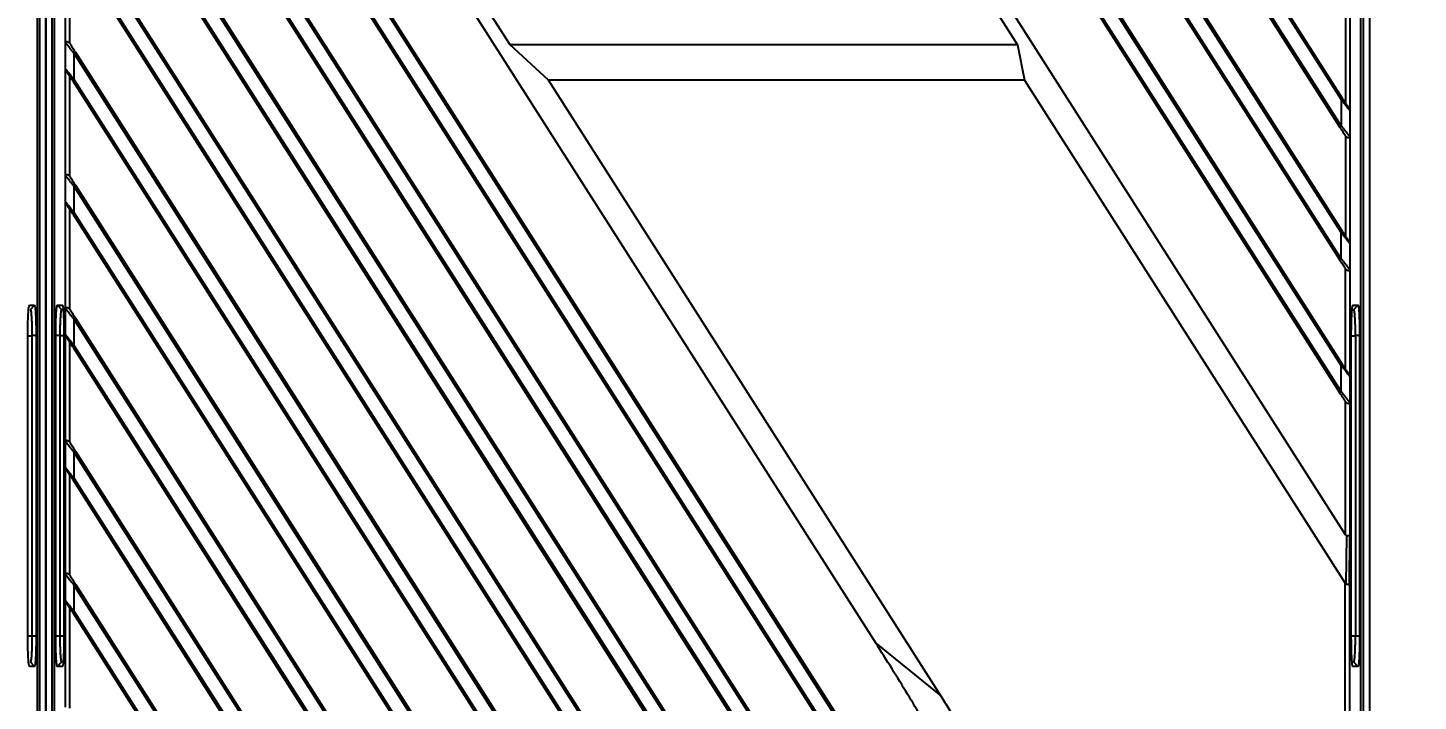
# Model space of a CAD drawing. Header units: millimetres. Extents: x 620 to 19791, y 2539 to 6969.
# Drawn here: x 6021.8 to 6179.4, y 3572.5 to 3648.9 of the extents above; entities that cross this region are included whole.
import ezdxf

# ---------------------------------------------------------------- set-up
doc = ezdxf.new("R2010")
doc.units = ezdxf.units.MM
doc.styles.get("Standard").update_dxf_attribs({"font": 'arial.ttf'})
doc.dimstyles.new('缩小5倍', dxfattribs={"dimtxt": 40, "dimasz": 20, "dimexe": 1, "dimexo": 0.2, "dimgap": 0, "dimtad": 1, "dimtoh": 1, "dimdec": 1, "dimzin": 9, "dimdsep": 46, "dimtxsty": 'Standard', "dimblk": '_FILLED', "dimcen": 0.2, "dimclrd": 256, "dimclre": 256, "dimclrt": 256, "dimadec": 1, "dimazin": 2, "dimtfac": 1, "dimtdec": 1, "dimtofl": 0, "dimtmove": 0, "dimatfit": 3, "dimldrblk": '_FILLED', "dimfxl": 1, "dimtolj": 1, "dimtzin": 0, "dimarcsym": 0})

# ---------------------------------------------------------------- blocks, each defined once
blk = doc.blocks.new('_FILLED')
at = {"color": 0, "linetype": 'ByBlock'}
blk.add_solid([(0, 0), (-1, 0.15), (-1, -0.15)], dxfattribs=at)
blk = doc.blocks.new('*D185')
at = {"lineweight": -2, "transparency": 16777216}
for p, q in [((6157.56, 3798.2), (6260.42, 3798.2)), ((6259.42, 3778.2), (6259.42, 3535.7)), ((6157.56, 3515.7), (6260.42, 3515.7))]:
    blk.add_line(p, q, dxfattribs=at)
at = {"layer": 'Defpoints', "color": 0, "transparency": 16777216}
for p in [(6157.36, 3798.2), (6157.36, 3515.7), (6259.42, 3515.7)]:
    blk.add_point(p, dxfattribs=at)
at = {"lineweight": -2, "transparency": 16777216, "xscale": 20, "yscale": 20, "zscale": 20}
for p, rotation in [((6259.42, 3798.2), 90), ((6259.42, 3515.7), 270)]:
    blk.add_blockref('_FILLED', p, dxfattribs=dict(at, rotation=rotation))
at = {"transparency": 16777216, "insert": (6233.53, 3656.95), "char_height": 40, "attachment_point": 5, "rotation": 90}
blk.add_mtext('\\A1;282.5mm [11 1/8"]', dxfattribs=at)
blk = doc.blocks.new('*D189')
at = {"lineweight": -2, "transparency": 16777216}
for p, q in [((6144.56, 3800.7), (6360.46, 3800.7)), ((6359.46, 3533.2), (6359.46, 3780.7)), ((6144.56, 3513.2), (6360.46, 3513.2))]:
    blk.add_line(p, q, dxfattribs=at)
at = {"layer": 'Defpoints', "color": 0, "transparency": 16777216}
for p in [(6144.36, 3800.7), (6359.46, 3800.7), (6144.36, 3513.2)]:
    blk.add_point(p, dxfattribs=at)
at = {"lineweight": -2, "transparency": 16777216, "xscale": 20, "yscale": 20, "zscale": 20}
for p, rotation in [((6359.46, 3800.7), 90), ((6359.46, 3513.2), 270)]:
    blk.add_blockref('_FILLED', p, dxfattribs=dict(at, rotation=rotation))
at = {"transparency": 16777216, "insert": (6333.57, 3656.95), "char_height": 40, "attachment_point": 5, "rotation": 90}
blk.add_mtext('\\A1;287.5mm [11 3/8"]', dxfattribs=at)
blk = doc.blocks.new('tugj')
at = {"color": 7, "linetype": 'Continuous', "lineweight": 25}
for p, q in [((12649.82, 5132.58), (12752.33, 4971.68)), ((12752.33, 4968.7), (12648.17, 5132.21)), ((12752.5, 4971.79), (12650.88, 5131.3)), ((12648.84, 5130.78), (12752.16, 4968.59)), ((12752.33, 4953.62), (12641.17, 5128.12)), ((12752.33, 4956.6), (12642.78, 5128.57)), ((12752.5, 4956.71), (12643.41, 5127.95)), ((12641.95, 5126.52), (12752.16, 4953.52)), ((12752.33, 4941.53), (12637.58, 5121.65)), ((12752.5, 4941.63), (12638.95, 5119.88)), ((12752.33, 4938.55), (12637.24, 5119.22)), ((12638.65, 5116.63), (12752.16, 4938.44)), ((12604.59, 4868.26), (12604.59, 5107.47)), ((12604.82, 5107.47), (12604.82, 4868.26)), ((12605.54, 5107.47), (12605.54, 4868.26)), ((12605.54, 4868.26), (12605.54, 5107.47)), ((12606.27, 4868.26), (12606.27, 5107.47)), ((12606.49, 5107.47), (12606.49, 4868.26)), ((12754.59, 4868.26), (12754.59, 5107.47)), ((12754.82, 5107.47), (12754.82, 4868.26)), ((12755.54, 5107.47), (12755.54, 4868.26)), ((12752.83, 4922.32), (12661.49, 5065.69)), ((12608.25, 5053.42), (12699.59, 4910.04)), ((12723.85, 4856.52), (12608.75, 5037.18)), ((12722.44, 4859.1), (12608.92, 5037.29)), ((12608.58, 5034.1), (12722.14, 4855.85)), ((12608.75, 5034.2), (12723.5, 4854.08)), ((12719.92, 4847.61), (12608.75, 5022.11)), ((12719.14, 4849.21), (12608.92, 5022.21)), ((12608.58, 5019.02), (12717.67, 4847.78)), ((12608.75, 5019.13), (12718.31, 4847.16)), ((12712.92, 4843.53), (12608.75, 5007.03)), ((12712.24, 4844.96), (12608.92, 5007.14)), ((12608.58, 5003.95), (12710.21, 4844.43)), ((12608.75, 5004.05), (12711.26, 4843.15)), ((12658.16, 4977.87), (12645.42, 4997.87)), ((12702.92, 4997.87), (12715.67, 4977.87)), ((12703.92, 4842.57), (12608.75, 4991.95)), ((12703.39, 4843.77), (12608.92, 4992.06)), ((12607.75, 4978.14), (12607.75, 4990.23)), ((12608.25, 4978.03), (12608.25, 4989.39)), ((12608.58, 4988.87), (12701.02, 4843.77)), ((12608.75, 4988.98), (12702.02, 4842.57)), ((12752.83, 4982.63), (12752.83, 4971.26)), ((12753.33, 4982.52), (12753.33, 4970.42)), ((12607.75, 4975.16), (12607.75, 4978.14)), ((12608.75, 4973.9), (12608.75, 4976.88)), ((12694.32, 4842.57), (12608.75, 4976.88)), ((12693.79, 4843.77), (12608.92, 4976.99)), ((12662.49, 4973.87), (12658.16, 4977.87)), ((12715.67, 4977.87), (12658.16, 4977.87)), ((12715.67, 4977.87), (12716.44, 4973.87)), ((12607.75, 4963.06), (12607.75, 4975.16)), ((12608.25, 4962.95), (12608.25, 4974.32)), ((12608.58, 4973.79), (12691.42, 4843.77)), ((12608.75, 4973.9), (12692.42, 4842.57)), ((12706.97, 4904.04), (12662.49, 4973.87)), ((12716.44, 4973.87), (12662.49, 4973.87)), ((12716.44, 4973.87), (12752.78, 4916.81)), ((12752.33, 4971.68), (12752.33, 4968.7)), ((12753.33, 4970.42), (12753.33, 4967.44)), ((12752.83, 4967.55), (12752.83, 4956.19)), ((12753.33, 4967.44), (12753.33, 4955.35)), ((12607.75, 4960.08), (12607.75, 4963.06)), ((12608.75, 4958.83), (12608.75, 4961.8)), ((12684.71, 4842.57), (12608.75, 4961.8)), ((12684.19, 4843.77), (12608.92, 4961.91)), ((12607.75, 4947.99), (12607.75, 4960.08)), ((12608.25, 4947.88), (12608.25, 4959.24)), ((12608.58, 4958.72), (12681.81, 4843.77)), ((12608.75, 4958.83), (12682.82, 4842.57)), ((12752.33, 4953.62), (12752.33, 4956.6)), ((12753.33, 4955.35), (12753.33, 4952.37)), ((12752.83, 4941.11), (12752.83, 4952.48)), ((12753.33, 4952.37), (12753.33, 4940.27)), ((12603.67, 4948.34), (12604.25, 4948.34)), ((12603.78, 4947.87), (12604.25, 4948.34)), ((12606.83, 4948.34), (12607.41, 4948.34)), ((12606.84, 4948.34), (12607.31, 4947.87)), ((12753.67, 4948.34), (12754.25, 4948.34)), ((12753.78, 4947.87), (12754.25, 4948.34)), ((12607.75, 4945.01), (12607.75, 4947.99)), ((12608.75, 4943.75), (12608.75, 4946.73)), ((12675.11, 4842.57), (12608.75, 4946.73)), ((12674.58, 4843.77), (12608.92, 4946.84)), ((12603.49, 4910.87), (12603.49, 4944.9)), ((12604.43, 4944.9), (12603.96, 4944.91)), ((12603.96, 4944.91), (12603.96, 4944.87)), ((12604.43, 4944.9), (12604.43, 4910.87)), ((12606.65, 4910.87), (12606.65, 4944.89)), ((12607.13, 4944.87), (12607.13, 4944.91)), ((12607.59, 4944.9), (12607.59, 4910.87)), ((12607.75, 4932.91), (12607.75, 4945.01)), ((12753.49, 4910.87), (12753.49, 4944.9)), ((12753.96, 4944.91), (12753.96, 4944.87)), ((12754.43, 4944.9), (12754.43, 4910.87)), ((12603.96, 4944.87), (12603.96, 4910.87)), ((12607.13, 4944.87), (12607.13, 4910.87)), ((12608.25, 4932.8), (12608.25, 4944.17)), ((12608.58, 4943.64), (12672.21, 4843.77)), ((12608.75, 4943.75), (12673.21, 4842.57)), ((12753.96, 4944.87), (12753.96, 4910.87)), ((12752.33, 4938.55), (12752.33, 4941.53)), ((12753.33, 4940.27), (12753.33, 4937.29)), ((12752.83, 4922.32), (12752.83, 4937.4)), ((12753.33, 4937.29), (12753.33, 4922.16)), ((12607.75, 4929.93), (12607.75, 4932.91)), ((12608.75, 4928.68), (12608.75, 4931.65)), ((12665.5, 4842.57), (12608.75, 4931.65)), ((12664.98, 4843.77), (12608.92, 4931.76)), ((12607.75, 4917.83), (12607.75, 4929.93)), ((12608.25, 4917.73), (12608.25, 4929.09)), ((12608.58, 4928.57), (12662.61, 4843.77)), ((12608.75, 4928.68), (12663.61, 4842.57)), ((12752.91, 4916.71), (12752.97, 4922.21)), ((12753.28, 4916.66), (12753.33, 4922.16)), ((12607.75, 4914.86), (12607.75, 4917.83)), ((12608.75, 4913.6), (12608.75, 4916.58)), ((12655.9, 4842.57), (12608.75, 4916.58)), ((12655.37, 4843.77), (12608.92, 4916.69)), ((12752.78, 4863.82), (12752.78, 4916.81)), ((12753.28, 4916.66), (12753.28, 4863.82)), ((12607.75, 4902.76), (12607.75, 4914.86)), ((12608.25, 4902.65), (12608.25, 4914.01)), ((12608.58, 4913.49), (12653, 4843.77)), ((12608.75, 4913.6), (12654, 4842.57)), ((12603.96, 4910.87), (12604.43, 4910.87)), ((12606.65, 4910.87), (12607.13, 4910.87)), ((12753.96, 4910.87), (12754.43, 4910.87)), ((12699.59, 4910.04), (12706.97, 4904.04)), ((12604.25, 4907.39), (12603.67, 4907.39)), ((12604.25, 4907.39), (12603.78, 4907.87)), ((12607.41, 4907.39), (12606.83, 4907.39)), ((12607.31, 4907.87), (12606.83, 4907.39)), ((12754.25, 4907.39), (12753.67, 4907.39)), ((12754.25, 4907.39), (12753.78, 4907.87))]:
    blk.add_line(p, q, dxfattribs=at)
at = {"color": 8, "linetype": 'Continuous', "lineweight": 25}
for p, q in [((12603.51, 4944.87), (12603.96, 4944.87)), ((12607.58, 4944.87), (12607.13, 4944.87)), ((12753.51, 4944.87), (12753.96, 4944.87)), ((12603.49, 4910.87), (12603.96, 4910.87)), ((12607.13, 4910.87), (12607.59, 4910.87)), ((12753.49, 4910.87), (12753.96, 4910.87))]:
    blk.add_line(p, q, dxfattribs=at)
at = {"color": 7, "linetype": 'Continuous', "lineweight": 25, "flags": 128}
for points in [[(12608.92, 4976.99), (12608.92, 4976.99), (12608.91, 4976.98), (12608.89, 4976.97), (12608.87, 4976.96), (12608.85, 4976.94), (12608.82, 4976.92), (12608.78, 4976.9), (12608.75, 4976.88)], [(12608.58, 4973.79), (12608.59, 4973.8), (12608.6, 4973.8), (12608.61, 4973.81), (12608.63, 4973.83), (12608.66, 4973.84), (12608.69, 4973.86), (12608.72, 4973.88), (12608.75, 4973.9)], [(12752.33, 4971.68), (12752.37, 4971.7), (12752.4, 4971.72), (12752.43, 4971.74), (12752.45, 4971.75), (12752.47, 4971.77), (12752.49, 4971.78), (12752.5, 4971.78), (12752.5, 4971.79)], [(12752.16, 4968.59), (12752.17, 4968.59), (12752.18, 4968.6), (12752.19, 4968.61), (12752.21, 4968.62), (12752.24, 4968.64), (12752.27, 4968.66), (12752.3, 4968.68), (12752.33, 4968.7)], [(12608.92, 4961.91), (12608.92, 4961.91), (12608.91, 4961.9), (12608.89, 4961.89), (12608.87, 4961.88), (12608.85, 4961.86), (12608.82, 4961.85), (12608.78, 4961.83), (12608.75, 4961.8)], [(12608.58, 4958.72), (12608.59, 4958.72), (12608.6, 4958.73), (12608.61, 4958.74), (12608.63, 4958.75), (12608.66, 4958.77), (12608.69, 4958.79), (12608.72, 4958.81), (12608.75, 4958.83)], [(12752.33, 4956.6), (12752.37, 4956.62), (12752.4, 4956.64), (12752.43, 4956.66), (12752.45, 4956.68), (12752.47, 4956.69), (12752.49, 4956.7), (12752.5, 4956.71), (12752.5, 4956.71)], [(12608.92, 4946.84), (12608.92, 4946.83), (12608.91, 4946.83), (12608.89, 4946.82), (12608.87, 4946.81), (12608.85, 4946.79), (12608.82, 4946.77), (12608.78, 4946.75), (12608.75, 4946.73)], [(12608.58, 4943.64), (12608.59, 4943.65), (12608.6, 4943.65), (12608.61, 4943.66), (12608.63, 4943.68), (12608.66, 4943.69), (12608.69, 4943.71), (12608.72, 4943.73), (12608.75, 4943.75)], [(12752.5, 4941.63), (12752.5, 4941.63), (12752.49, 4941.63), (12752.47, 4941.62), (12752.45, 4941.6), (12752.43, 4941.59), (12752.4, 4941.57), (12752.37, 4941.55), (12752.33, 4941.53)], [(12608.92, 4931.76), (12608.92, 4931.76), (12608.91, 4931.75), (12608.89, 4931.74), (12608.87, 4931.73), (12608.85, 4931.71), (12608.82, 4931.7), (12608.78, 4931.67), (12608.75, 4931.65)], [(12608.58, 4928.57), (12608.59, 4928.57), (12608.6, 4928.58), (12608.61, 4928.59), (12608.63, 4928.6), (12608.66, 4928.62), (12608.69, 4928.63), (12608.72, 4928.66), (12608.75, 4928.68)], [(12608.92, 4916.69), (12608.92, 4916.68), (12608.91, 4916.68), (12608.89, 4916.67), (12608.87, 4916.65), (12608.85, 4916.64), (12608.82, 4916.62), (12608.78, 4916.6), (12608.75, 4916.58)], [(12608.58, 4913.49), (12608.59, 4913.5), (12608.6, 4913.5), (12608.61, 4913.51), (12608.63, 4913.52), (12608.66, 4913.54), (12608.69, 4913.56), (12608.72, 4913.58), (12608.75, 4913.6)]]:
    blk.add_lwpolyline(points, dxfattribs=at)
at = {"color": 7, "linetype": 'Continuous', "lineweight": 25}
for points, knots in [([(12608.25, 4978.03), (12608.24, 4978.04), (12608.21, 4978.07), (12608.17, 4978.11), (12608.1, 4978.16), (12608.01, 4978.2), (12607.91, 4978.22), (12607.85, 4978.22), (12607.8, 4978.21), (12607.77, 4978.18), (12607.76, 4978.16), (12607.75, 4978.14), (12607.75, 4978.14)], [0, 0, 0, 0, 0.070049, 0.140279, 0.210005, 0.37811, 0.526606, 0.640505, 0.750324, 0.86941, 0.942585, 1, 1, 1, 1]), ([(12608.75, 4976.88), (12608.72, 4976.92), (12608.65, 4977.01), (12608.54, 4977.14), (12608.4, 4977.32), (12608.23, 4977.52), (12608.09, 4977.7), (12608, 4977.83), (12607.94, 4977.92), (12607.87, 4977.99), (12607.82, 4978.04), (12607.79, 4978.08), (12607.76, 4978.11), (12607.76, 4978.13), (12607.75, 4978.14)], [0, 0, 0, 0, 0.076163, 0.161932, 0.25736, 0.415432, 0.568469, 0.630014, 0.677592, 0.771175, 0.823855, 0.881012, 0.941446, 1, 1, 1, 1]), ([(12608.25, 4978.03), (12608.26, 4978.02), (12608.28, 4978), (12608.29, 4977.98), (12608.3, 4977.97)], [0, 0, 0, 0, 0.48896, 1, 1, 1, 1]), ([(12608.3, 4977.97), (12608.39, 4977.83), (12608.49, 4977.66), (12608.7, 4977.33), (12608.81, 4977.16), (12608.92, 4976.99)], [0, 0, 0, 0, 0.5, 0.5, 1, 1, 1, 1]), ([(12607.75, 4975.16), (12607.75, 4975.16), (12607.76, 4975.15), (12607.77, 4975.14), (12607.79, 4975.12), (12607.81, 4975.09), (12607.84, 4975.05), (12607.88, 4975), (12607.92, 4974.95), (12607.97, 4974.89), (12608.02, 4974.82), (12608.11, 4974.71), (12608.25, 4974.54), (12608.42, 4974.32), (12608.59, 4974.11), (12608.7, 4973.97), (12608.75, 4973.9)], [0, 0, 0, 0, 0.036521, 0.074147, 0.113237, 0.15411, 0.197047, 0.242287, 0.290038, 0.340476, 0.39375, 0.449986, 0.589415, 0.746903, 0.871127, 1, 1, 1, 1]), ([(12607.83, 4974.98), (12607.82, 4975), (12607.8, 4975.03), (12607.77, 4975.08), (12607.76, 4975.12), (12607.75, 4975.13), (12607.75, 4975.15), (12607.75, 4975.15), (12607.75, 4975.16)], [0, 0, 0, 0, 0.295768, 0.583737, 0.817744, 0.918862, 0.939323, 1, 1, 1, 1]), ([(12608.58, 4973.79), (12608.44, 4974.02), (12608.3, 4974.24), (12608.1, 4974.55), (12608.04, 4974.65), (12607.92, 4974.83), (12607.87, 4974.92), (12607.83, 4974.98)], [0, 0, 0, 0, 0.5, 0.5, 0.75, 0.75, 1, 1, 1, 1]), ([(12753.33, 4970.42), (12753.33, 4970.42), (12753.33, 4970.43), (12753.32, 4970.44), (12753.3, 4970.46), (12753.28, 4970.5), (12753.22, 4970.57), (12753.12, 4970.68), (12752.99, 4970.85), (12752.83, 4971.05), (12752.67, 4971.26), (12752.5, 4971.47), (12752.39, 4971.61), (12752.33, 4971.68)], [0, 0, 0, 0, 0.032205, 0.064879, 0.098325, 0.153821, 0.217622, 0.343078, 0.459057, 0.592508, 0.743852, 0.867922, 1, 1, 1, 1]), ([(12752.5, 4971.79), (12752.64, 4971.57), (12752.78, 4971.34), (12752.98, 4971.03), (12753.05, 4970.93), (12753.16, 4970.75), (12753.22, 4970.66), (12753.26, 4970.6)], [0, 0, 0, 0, 0.5, 0.5, 0.75, 0.75, 1, 1, 1, 1]), ([(12753.26, 4970.6), (12753.27, 4970.59), (12753.29, 4970.55), (12753.31, 4970.51), (12753.32, 4970.48), (12753.33, 4970.46), (12753.33, 4970.44), (12753.33, 4970.43), (12753.33, 4970.42)], [0, 0, 0, 0, 0.272195, 0.541525, 0.675243, 0.788116, 0.917487, 1, 1, 1, 1]), ([(12752.79, 4967.61), (12752.7, 4967.75), (12752.6, 4967.92), (12752.38, 4968.25), (12752.27, 4968.42), (12752.16, 4968.59)], [0, 0, 0, 0, 0.5, 0.5, 1, 1, 1, 1]), ([(12752.33, 4968.7), (12752.36, 4968.67), (12752.41, 4968.6), (12752.49, 4968.5), (12752.57, 4968.41), (12752.69, 4968.26), (12752.84, 4968.07), (12752.98, 4967.89), (12753.07, 4967.77), (12753.13, 4967.7), (12753.18, 4967.63), (12753.24, 4967.56), (12753.29, 4967.5), (12753.32, 4967.46), (12753.33, 4967.44), (12753.33, 4967.44), (12753.33, 4967.44)], [0, 0, 0, 0, 0.063732, 0.125592, 0.185586, 0.243721, 0.410364, 0.550813, 0.614308, 0.665676, 0.725736, 0.787625, 0.868188, 0.934324, 0.969973, 1, 1, 1, 1]), ([(12752.83, 4967.55), (12752.83, 4967.56), (12752.81, 4967.58), (12752.8, 4967.6), (12752.79, 4967.61)], [0, 0, 0, 0, 0.488961, 1, 1, 1, 1]), ([(12752.83, 4967.55), (12752.85, 4967.54), (12752.87, 4967.51), (12752.92, 4967.47), (12752.98, 4967.42), (12753.08, 4967.38), (12753.17, 4967.36), (12753.24, 4967.36), (12753.29, 4967.37), (12753.32, 4967.4), (12753.33, 4967.42), (12753.33, 4967.44), (12753.33, 4967.44)], [0, 0, 0, 0, 0.071456, 0.142488, 0.212279, 0.375092, 0.529614, 0.64079, 0.748352, 0.868276, 0.941576, 1, 1, 1, 1]), ([(12608.25, 4962.95), (12608.24, 4962.97), (12608.21, 4963), (12608.17, 4963.03), (12608.1, 4963.08), (12608.01, 4963.12), (12607.91, 4963.14), (12607.85, 4963.14), (12607.8, 4963.13), (12607.77, 4963.11), (12607.76, 4963.08), (12607.75, 4963.07), (12607.75, 4963.06)], [0, 0, 0, 0, 0.070049, 0.140279, 0.210005, 0.37811, 0.526606, 0.640505, 0.750324, 0.86941, 0.942585, 1, 1, 1, 1]), ([(12608.75, 4961.8), (12608.72, 4961.85), (12608.65, 4961.93), (12608.54, 4962.07), (12608.4, 4962.24), (12608.23, 4962.45), (12608.09, 4962.63), (12608, 4962.75), (12607.94, 4962.84), (12607.87, 4962.91), (12607.82, 4962.97), (12607.79, 4963), (12607.76, 4963.04), (12607.76, 4963.05), (12607.75, 4963.06)], [0, 0, 0, 0, 0.076163, 0.161932, 0.25736, 0.415431, 0.568469, 0.630014, 0.677592, 0.771175, 0.823855, 0.881012, 0.941446, 1, 1, 1, 1]), ([(12608.25, 4962.95), (12608.26, 4962.94), (12608.28, 4962.92), (12608.29, 4962.9), (12608.3, 4962.89)], [0, 0, 0, 0, 0.48896, 1, 1, 1, 1]), ([(12608.3, 4962.89), (12608.39, 4962.75), (12608.49, 4962.59), (12608.7, 4962.26), (12608.81, 4962.08), (12608.92, 4961.91)], [0, 0, 0, 0, 0.5, 0.5, 1, 1, 1, 1]), ([(12607.75, 4960.08), (12607.75, 4960.08), (12607.76, 4960.08), (12607.77, 4960.06), (12607.79, 4960.04), (12607.81, 4960.01), (12607.84, 4959.97), (12607.88, 4959.93), (12607.92, 4959.87), (12607.97, 4959.81), (12608.02, 4959.74), (12608.11, 4959.63), (12608.25, 4959.46), (12608.42, 4959.25), (12608.59, 4959.03), (12608.7, 4958.9), (12608.75, 4958.83)], [0, 0, 0, 0, 0.036521, 0.074147, 0.113237, 0.15411, 0.197047, 0.242287, 0.290038, 0.340476, 0.39375, 0.449986, 0.589415, 0.746903, 0.871127, 1, 1, 1, 1]), ([(12607.83, 4959.9), (12607.82, 4959.92), (12607.8, 4959.96), (12607.77, 4960.01), (12607.76, 4960.04), (12607.75, 4960.06), (12607.75, 4960.07), (12607.75, 4960.08), (12607.75, 4960.08)], [0, 0, 0, 0, 0.295768, 0.583737, 0.817744, 0.918862, 0.939323, 1, 1, 1, 1]), ([(12608.58, 4958.72), (12608.44, 4958.94), (12608.3, 4959.16), (12608.1, 4959.47), (12608.04, 4959.57), (12607.92, 4959.76), (12607.87, 4959.84), (12607.83, 4959.9)], [0, 0, 0, 0, 0.5, 0.5, 0.75, 0.75, 1, 1, 1, 1]), ([(12753.33, 4955.35), (12753.33, 4955.35), (12753.33, 4955.35), (12753.32, 4955.36), (12753.3, 4955.38), (12753.28, 4955.42), (12753.22, 4955.5), (12753.12, 4955.61), (12752.99, 4955.78), (12752.83, 4955.97), (12752.67, 4956.18), (12752.5, 4956.39), (12752.39, 4956.53), (12752.33, 4956.6)], [0, 0, 0, 0, 0.032205, 0.064879, 0.098325, 0.153821, 0.217622, 0.343078, 0.459057, 0.592508, 0.743852, 0.867922, 1, 1, 1, 1]), ([(12752.5, 4956.71), (12752.64, 4956.49), (12752.78, 4956.27), (12752.98, 4955.96), (12753.05, 4955.85), (12753.16, 4955.67), (12753.22, 4955.59), (12753.26, 4955.53)], [0, 0, 0, 0, 0.5, 0.5, 0.75, 0.75, 1, 1, 1, 1]), ([(12753.26, 4955.53), (12753.27, 4955.51), (12753.29, 4955.47), (12753.31, 4955.44), (12753.32, 4955.41), (12753.33, 4955.38), (12753.33, 4955.36), (12753.33, 4955.35), (12753.33, 4955.35)], [0, 0, 0, 0, 0.272195, 0.541525, 0.675243, 0.788116, 0.917487, 1, 1, 1, 1]), ([(12752.16, 4953.52), (12752.16, 4953.52), (12752.17, 4953.52), (12752.23, 4953.56), (12752.28, 4953.59), (12752.33, 4953.62)], [0, 0, 0, 0, 0.5, 0.5, 1, 1, 1, 1]), ([(12752.79, 4952.54), (12752.7, 4952.68), (12752.6, 4952.84), (12752.38, 4953.17), (12752.27, 4953.35), (12752.16, 4953.52)], [0, 0, 0, 0, 0.5, 0.5, 1, 1, 1, 1]), ([(12752.33, 4953.62), (12752.36, 4953.59), (12752.41, 4953.52), (12752.49, 4953.42), (12752.57, 4953.33), (12752.69, 4953.18), (12752.84, 4952.99), (12752.98, 4952.81), (12753.07, 4952.7), (12753.13, 4952.62), (12753.18, 4952.55), (12753.24, 4952.48), (12753.29, 4952.42), (12753.32, 4952.38), (12753.33, 4952.36), (12753.33, 4952.37), (12753.33, 4952.37)], [0, 0, 0, 0, 0.063732, 0.125592, 0.185586, 0.243721, 0.410364, 0.550813, 0.614308, 0.665676, 0.725736, 0.787625, 0.868188, 0.934324, 0.969973, 1, 1, 1, 1]), ([(12752.83, 4952.48), (12752.85, 4952.46), (12752.87, 4952.43), (12752.92, 4952.4), (12752.98, 4952.35), (12753.08, 4952.31), (12753.17, 4952.29), (12753.24, 4952.29), (12753.29, 4952.3), (12753.32, 4952.32), (12753.33, 4952.35), (12753.33, 4952.36), (12753.33, 4952.37)], [0, 0, 0, 0, 0.071456, 0.142488, 0.212279, 0.375092, 0.529614, 0.64079, 0.748352, 0.868276, 0.941576, 1, 1, 1, 1]), ([(12603.49, 4944.9), (12603.49, 4945.34), (12603.5, 4946.25), (12603.54, 4947.4), (12603.6, 4948.18), (12603.65, 4948.29), (12603.67, 4948.34)], [0, 0, 0, 0, 0.2468621, 0.5001337, 0.7533733, 1, 1, 1, 1]), ([(12604.25, 4948.34), (12604.27, 4948.29), (12604.32, 4948.18), (12604.38, 4947.39), (12604.42, 4946.25), (12604.43, 4945.34), (12604.43, 4944.9)], [0, 0, 0, 0, 0.246811, 0.500028, 0.753291, 1, 1, 1, 1]), ([(12606.65, 4944.89), (12606.65, 4944.96), (12606.65, 4945.09), (12606.65, 4945.28), (12606.66, 4945.47), (12606.66, 4945.65), (12606.66, 4945.84), (12606.66, 4946.02), (12606.67, 4946.35), (12606.68, 4946.82), (12606.71, 4947.35), (12606.73, 4947.78), (12606.76, 4948.05), (12606.78, 4948.2), (12606.8, 4948.28), (12606.82, 4948.33), (12606.83, 4948.34), (12606.83, 4948.34)], [0, 0, 0, 0, 0.035437, 0.070646, 0.105735, 0.140811, 0.175984, 0.211361, 0.247048, 0.374488, 0.500161, 0.62571, 0.753228, 0.815423, 0.876897, 0.938229, 1, 1, 1, 1]), ([(12607.41, 4948.34), (12607.41, 4948.34), (12607.42, 4948.34), (12607.43, 4948.32), (12607.44, 4948.29), (12607.45, 4948.26), (12607.46, 4948.21), (12607.47, 4948.15), (12607.49, 4948.03), (12607.51, 4947.78), (12607.54, 4947.35), (12607.56, 4946.82), (12607.58, 4946.31), (12607.59, 4945.89), (12607.59, 4945.56), (12607.59, 4945.23), (12607.59, 4945.01), (12607.59, 4944.9)], [0, 0, 0, 0, 0.035381, 0.070548, 0.105609, 0.140672, 0.175846, 0.211238, 0.246955, 0.374437, 0.500071, 0.625682, 0.753219, 0.815377, 0.876842, 0.93819, 1, 1, 1, 1]), ([(12608.25, 4947.88), (12608.24, 4947.89), (12608.21, 4947.92), (12608.17, 4947.96), (12608.1, 4948), (12608.01, 4948.05), (12607.91, 4948.07), (12607.85, 4948.07), (12607.8, 4948.06), (12607.77, 4948.03), (12607.76, 4948), (12607.75, 4947.99), (12607.75, 4947.99)], [0, 0, 0, 0, 0.070049, 0.140279, 0.210005, 0.37811, 0.526606, 0.640505, 0.750324, 0.86941, 0.942585, 1, 1, 1, 1]), ([(12753.49, 4944.9), (12753.49, 4944.96), (12753.49, 4945.09), (12753.49, 4945.28), (12753.49, 4945.47), (12753.5, 4945.65), (12753.5, 4945.84), (12753.5, 4946.02), (12753.51, 4946.36), (12753.52, 4946.82), (12753.55, 4947.35), (12753.57, 4947.78), (12753.6, 4948.05), (12753.62, 4948.2), (12753.64, 4948.28), (12753.66, 4948.33), (12753.67, 4948.34), (12753.67, 4948.34)], [0, 0, 0, 0, 0.035416, 0.070611, 0.10569, 0.140764, 0.175939, 0.211324, 0.247024, 0.374493, 0.500164, 0.625732, 0.753269, 0.815461, 0.876928, 0.938247, 1, 1, 1, 1]), ([(12754.25, 4948.34), (12754.25, 4948.34), (12754.26, 4948.34), (12754.27, 4948.32), (12754.28, 4948.29), (12754.29, 4948.26), (12754.3, 4948.21), (12754.31, 4948.15), (12754.33, 4948.03), (12754.35, 4947.78), (12754.38, 4947.35), (12754.4, 4946.82), (12754.42, 4946.31), (12754.42, 4945.89), (12754.43, 4945.56), (12754.43, 4945.23), (12754.43, 4945.01), (12754.43, 4944.9)], [0, 0, 0, 0, 0.035388, 0.070561, 0.105626, 0.140692, 0.175868, 0.211261, 0.246977, 0.374442, 0.500058, 0.625679, 0.753189, 0.815324, 0.876785, 0.93815, 1, 1, 1, 1]), ([(12603.78, 4947.87), (12603.79, 4947.85), (12603.81, 4947.82), (12603.86, 4947.59), (12603.89, 4947.22), (12603.93, 4946.61), (12603.95, 4945.9), (12603.96, 4945.3), (12603.96, 4944.91)], [0, 0, 0, 0, 0.171806, 0.22363, 0.479535, 0.618902, 0.74668, 1, 1, 1, 1]), ([(12607.31, 4947.87), (12607.31, 4947.86), (12607.3, 4947.86), (12607.29, 4947.85), (12607.27, 4947.81), (12607.25, 4947.74), (12607.23, 4947.61), (12607.21, 4947.38), (12607.18, 4947.01), (12607.15, 4946.56), (12607.14, 4946.14), (12607.13, 4945.77), (12607.13, 4945.45), (12607.13, 4945.16), (12607.13, 4944.96), (12607.13, 4944.91)], [0, 0, 0, 0, 0.023792, 0.065561, 0.125336, 0.191194, 0.250503, 0.3755, 0.500458, 0.625377, 0.750334, 0.808342, 0.87517, 0.963039, 1, 1, 1, 1]), ([(12608.75, 4946.73), (12608.72, 4946.77), (12608.65, 4946.86), (12608.54, 4946.99), (12608.4, 4947.17), (12608.23, 4947.37), (12608.09, 4947.55), (12608, 4947.68), (12607.94, 4947.77), (12607.87, 4947.84), (12607.82, 4947.89), (12607.79, 4947.93), (12607.76, 4947.96), (12607.76, 4947.98), (12607.75, 4947.99)], [0, 0, 0, 0, 0.076163, 0.161932, 0.25736, 0.415431, 0.568469, 0.630014, 0.677592, 0.771175, 0.823855, 0.881012, 0.941446, 1, 1, 1, 1]), ([(12608.25, 4947.88), (12608.26, 4947.87), (12608.28, 4947.85), (12608.29, 4947.83), (12608.3, 4947.82)], [0, 0, 0, 0, 0.48896, 1, 1, 1, 1]), ([(12608.3, 4947.82), (12608.39, 4947.68), (12608.49, 4947.51), (12608.7, 4947.18), (12608.81, 4947.01), (12608.92, 4946.84)], [0, 0, 0, 0, 0.5, 0.5, 1, 1, 1, 1]), ([(12753.96, 4944.91), (12753.96, 4944.95), (12753.96, 4945.07), (12753.96, 4945.26), (12753.96, 4945.46), (12753.96, 4945.72), (12753.95, 4946.04), (12753.93, 4946.47), (12753.92, 4946.83), (12753.9, 4947.1), (12753.88, 4947.31), (12753.87, 4947.48), (12753.85, 4947.61), (12753.84, 4947.72), (12753.82, 4947.81), (12753.79, 4947.86), (12753.78, 4947.86), (12753.78, 4947.87)], [0, 0, 0, 0, 0.026073, 0.078333, 0.122556, 0.160504, 0.248311, 0.339738, 0.470221, 0.530021, 0.587242, 0.683619, 0.731234, 0.781098, 0.875666, 0.948616, 1, 1, 1, 1]), ([(12607.13, 4944.91), (12607.09, 4944.91), (12607.01, 4944.91), (12606.89, 4944.91), (12606.78, 4944.9), (12606.7, 4944.9), (12606.65, 4944.89)], [0, 0, 0, 0, 0.258959, 0.505203, 0.711743, 1, 1, 1, 1]), ([(12607.75, 4945.01), (12607.75, 4945), (12607.76, 4945), (12607.77, 4944.99), (12607.79, 4944.97), (12607.81, 4944.94), (12607.84, 4944.9), (12607.88, 4944.85), (12607.92, 4944.8), (12607.97, 4944.74), (12608.02, 4944.67), (12608.11, 4944.56), (12608.25, 4944.39), (12608.42, 4944.17), (12608.59, 4943.96), (12608.7, 4943.82), (12608.75, 4943.75)], [0, 0, 0, 0, 0.036521, 0.074147, 0.113237, 0.15411, 0.197047, 0.242287, 0.290038, 0.340476, 0.39375, 0.449986, 0.589415, 0.746903, 0.871127, 1, 1, 1, 1]), ([(12607.75, 4945.01), (12607.75, 4945), (12607.75, 4944.98), (12607.76, 4944.96), (12607.77, 4944.94), (12607.78, 4944.91), (12607.8, 4944.88), (12607.82, 4944.84), (12607.83, 4944.83)], [0, 0, 0, 0, 0.09342, 0.214713, 0.37502, 0.489363, 0.732237, 1, 1, 1, 1]), ([(12754.43, 4944.9), (12754.39, 4944.9), (12754.31, 4944.9), (12754.2, 4944.91), (12754.08, 4944.91), (12754, 4944.91), (12753.96, 4944.91)], [0, 0, 0, 0, 0.265789, 0.494835, 0.733744, 1, 1, 1, 1]), ([(12608.58, 4943.64), (12608.44, 4943.86), (12608.3, 4944.09), (12608.1, 4944.4), (12608.04, 4944.5), (12607.92, 4944.68), (12607.87, 4944.77), (12607.83, 4944.83)], [0, 0, 0, 0, 0.5, 0.5, 0.75, 0.75, 1, 1, 1, 1]), ([(12753.33, 4940.27), (12753.33, 4940.27), (12753.33, 4940.28), (12753.32, 4940.29), (12753.3, 4940.31), (12753.28, 4940.34), (12753.22, 4940.42), (12753.12, 4940.53), (12752.99, 4940.7), (12752.83, 4940.9), (12752.67, 4941.11), (12752.5, 4941.32), (12752.39, 4941.46), (12752.33, 4941.53)], [0, 0, 0, 0, 0.03221, 0.064886, 0.098331, 0.153826, 0.217627, 0.343082, 0.459061, 0.592511, 0.743854, 0.867923, 1, 1, 1, 1]), ([(12752.5, 4941.63), (12752.64, 4941.41), (12752.78, 4941.19), (12752.98, 4940.88), (12753.05, 4940.78), (12753.16, 4940.6), (12753.22, 4940.51), (12753.26, 4940.45)], [0, 0, 0, 0, 0.5, 0.5, 0.75, 0.75, 1, 1, 1, 1]), ([(12753.26, 4940.45), (12753.27, 4940.43), (12753.29, 4940.4), (12753.31, 4940.36), (12753.32, 4940.33), (12753.33, 4940.31), (12753.33, 4940.29), (12753.33, 4940.28), (12753.33, 4940.27)], [0, 0, 0, 0, 0.272183, 0.541498, 0.675217, 0.788095, 0.917477, 1, 1, 1, 1]), ([(12752.16, 4938.44), (12752.16, 4938.44), (12752.17, 4938.45), (12752.23, 4938.49), (12752.28, 4938.52), (12752.33, 4938.55)], [0, 0, 0, 0, 0.5, 0.5, 1, 1, 1, 1]), ([(12752.79, 4937.46), (12752.7, 4937.6), (12752.6, 4937.76), (12752.38, 4938.1), (12752.27, 4938.27), (12752.16, 4938.44)], [0, 0, 0, 0, 0.5, 0.5, 1, 1, 1, 1]), ([(12752.33, 4938.55), (12752.36, 4938.52), (12752.41, 4938.45), (12752.49, 4938.35), (12752.57, 4938.25), (12752.69, 4938.11), (12752.84, 4937.92), (12752.98, 4937.74), (12753.07, 4937.62), (12753.13, 4937.55), (12753.18, 4937.48), (12753.24, 4937.41), (12753.29, 4937.35), (12753.32, 4937.31), (12753.33, 4937.29), (12753.33, 4937.29), (12753.33, 4937.29)], [0, 0, 0, 0, 0.063728, 0.125582, 0.185568, 0.243691, 0.410263, 0.550659, 0.614124, 0.665499, 0.725559, 0.787427, 0.86801, 0.934187, 0.969935, 1, 1, 1, 1]), ([(12752.83, 4937.4), (12752.85, 4937.39), (12752.88, 4937.35), (12752.93, 4937.31), (12753, 4937.26), (12753.09, 4937.23), (12753.18, 4937.21), (12753.24, 4937.21), (12753.29, 4937.23), (12753.31, 4937.24), (12753.32, 4937.26), (12753.33, 4937.27), (12753.33, 4937.28), (12753.33, 4937.29), (12753.33, 4937.29)], [0, 0, 0, 0, 0.0732188, 0.1604749, 0.2631528, 0.3819379, 0.5159504, 0.6622765, 0.7621428, 0.8591376, 0.9041899, 0.938059, 0.9733351, 1, 1, 1, 1]), ([(12608.25, 4932.8), (12608.24, 4932.82), (12608.21, 4932.85), (12608.17, 4932.88), (12608.1, 4932.93), (12608.01, 4932.97), (12607.91, 4932.99), (12607.85, 4932.99), (12607.8, 4932.98), (12607.77, 4932.96), (12607.76, 4932.93), (12607.75, 4932.92), (12607.75, 4932.91)], [0, 0, 0, 0, 0.070049, 0.140279, 0.210005, 0.37811, 0.526606, 0.640505, 0.750324, 0.86941, 0.942585, 1, 1, 1, 1]), ([(12608.75, 4931.65), (12608.72, 4931.7), (12608.65, 4931.78), (12608.54, 4931.92), (12608.4, 4932.09), (12608.23, 4932.3), (12608.09, 4932.48), (12608, 4932.6), (12607.94, 4932.69), (12607.87, 4932.76), (12607.82, 4932.81), (12607.79, 4932.85), (12607.76, 4932.89), (12607.76, 4932.9), (12607.75, 4932.91)], [0, 0, 0, 0, 0.076163, 0.161932, 0.25736, 0.415432, 0.568469, 0.630014, 0.677592, 0.771175, 0.823855, 0.881012, 0.941446, 1, 1, 1, 1]), ([(12608.25, 4932.8), (12608.26, 4932.79), (12608.28, 4932.77), (12608.29, 4932.75), (12608.3, 4932.74)], [0, 0, 0, 0, 0.48896, 1, 1, 1, 1]), ([(12608.3, 4932.74), (12608.39, 4932.6), (12608.49, 4932.44), (12608.7, 4932.11), (12608.81, 4931.93), (12608.92, 4931.76)], [0, 0, 0, 0, 0.5, 0.5, 1, 1, 1, 1]), ([(12607.75, 4929.93), (12607.75, 4929.93), (12607.76, 4929.93), (12607.77, 4929.91), (12607.79, 4929.89), (12607.81, 4929.86), (12607.84, 4929.82), (12607.88, 4929.78), (12607.92, 4929.72), (12607.97, 4929.66), (12608.02, 4929.59), (12608.11, 4929.48), (12608.25, 4929.31), (12608.42, 4929.09), (12608.59, 4928.88), (12608.7, 4928.74), (12608.75, 4928.68)], [0, 0, 0, 0, 0.036521, 0.074147, 0.113237, 0.15411, 0.197047, 0.242287, 0.290038, 0.340476, 0.39375, 0.449986, 0.589415, 0.746903, 0.871127, 1, 1, 1, 1]), ([(12607.83, 4929.75), (12607.82, 4929.77), (12607.8, 4929.81), (12607.77, 4929.85), (12607.76, 4929.89), (12607.75, 4929.91), (12607.75, 4929.92), (12607.75, 4929.93), (12607.75, 4929.93)], [0, 0, 0, 0, 0.2957676, 0.5837366, 0.8177444, 0.9188616, 0.9393234, 1, 1, 1, 1]), ([(12608.58, 4928.57), (12608.44, 4928.79), (12608.3, 4929.01), (12608.1, 4929.32), (12608.04, 4929.42), (12607.92, 4929.61), (12607.87, 4929.69), (12607.83, 4929.75)], [0, 0, 0, 0, 0.5, 0.5, 0.75, 0.75, 1, 1, 1, 1]), ([(12752.83, 4922.32), (12752.84, 4922.3), (12752.86, 4922.27), (12752.89, 4922.24), (12752.92, 4922.21), (12752.95, 4922.21), (12752.97, 4922.21)], [0, 0, 0, 0, 0.3004507, 0.516255, 0.7655281, 1, 1, 1, 1]), ([(12753.33, 4922.16), (12753.33, 4922.16), (12753.33, 4922.17), (12753.31, 4922.18), (12753.27, 4922.19), (12753.23, 4922.19), (12753.16, 4922.2), (12753.07, 4922.2), (12753, 4922.21), (12752.97, 4922.21)], [0, 0, 0, 0, 0.094895, 0.244998, 0.359306, 0.484216, 0.663833, 0.835745, 1, 1, 1, 1]), ([(12608.25, 4917.73), (12608.24, 4917.74), (12608.21, 4917.77), (12608.17, 4917.81), (12608.1, 4917.85), (12608.01, 4917.9), (12607.91, 4917.91), (12607.85, 4917.92), (12607.8, 4917.91), (12607.77, 4917.88), (12607.76, 4917.85), (12607.75, 4917.84), (12607.75, 4917.83)], [0, 0, 0, 0, 0.070049, 0.140279, 0.210005, 0.37811, 0.526606, 0.640505, 0.750324, 0.86941, 0.942585, 1, 1, 1, 1]), ([(12608.75, 4916.58), (12608.72, 4916.62), (12608.65, 4916.71), (12608.54, 4916.84), (12608.4, 4917.02), (12608.23, 4917.22), (12608.09, 4917.4), (12608, 4917.53), (12607.94, 4917.62), (12607.87, 4917.68), (12607.82, 4917.74), (12607.79, 4917.78), (12607.76, 4917.81), (12607.76, 4917.83), (12607.75, 4917.83)], [0, 0, 0, 0, 0.076163, 0.161932, 0.25736, 0.415432, 0.568469, 0.630014, 0.677592, 0.771175, 0.823855, 0.881012, 0.941446, 1, 1, 1, 1]), ([(12608.25, 4917.73), (12608.26, 4917.72), (12608.28, 4917.7), (12608.29, 4917.68), (12608.3, 4917.67)], [0, 0, 0, 0, 0.48896, 1, 1, 1, 1]), ([(12608.3, 4917.67), (12608.39, 4917.53), (12608.49, 4917.36), (12608.7, 4917.03), (12608.81, 4916.86), (12608.92, 4916.69)], [0, 0, 0, 0, 0.5, 0.5, 1, 1, 1, 1]), ([(12752.91, 4916.71), (12752.91, 4916.71), (12752.89, 4916.71), (12752.86, 4916.72), (12752.83, 4916.74), (12752.81, 4916.77), (12752.79, 4916.8), (12752.78, 4916.81)], [0, 0, 0, 0, 0.156694, 0.314893, 0.484569, 0.699997, 1, 1, 1, 1]), ([(12752.91, 4916.71), (12752.94, 4916.71), (12752.98, 4916.7), (12753.05, 4916.7), (12753.11, 4916.7), (12753.17, 4916.69), (12753.23, 4916.68), (12753.27, 4916.67), (12753.28, 4916.67), (12753.28, 4916.66)], [0, 0, 0, 0, 0.106386, 0.22492, 0.355612, 0.498466, 0.653483, 0.820662, 1, 1, 1, 1]), ([(12607.75, 4914.86), (12607.75, 4914.85), (12607.76, 4914.85), (12607.77, 4914.84), (12607.79, 4914.81), (12607.81, 4914.78), (12607.84, 4914.75), (12607.88, 4914.7), (12607.92, 4914.65), (12607.97, 4914.59), (12608.02, 4914.52), (12608.11, 4914.41), (12608.25, 4914.23), (12608.42, 4914.02), (12608.59, 4913.8), (12608.7, 4913.67), (12608.75, 4913.6)], [0, 0, 0, 0, 0.036521, 0.074147, 0.113237, 0.15411, 0.197047, 0.242287, 0.290038, 0.340476, 0.39375, 0.449986, 0.589415, 0.746903, 0.871127, 1, 1, 1, 1]), ([(12607.83, 4914.68), (12607.82, 4914.69), (12607.8, 4914.73), (12607.77, 4914.78), (12607.76, 4914.81), (12607.75, 4914.83), (12607.75, 4914.84), (12607.75, 4914.85), (12607.75, 4914.86)], [0, 0, 0, 0, 0.2957676, 0.5837366, 0.8177444, 0.9188616, 0.9393234, 1, 1, 1, 1]), ([(12608.58, 4913.49), (12608.44, 4913.71), (12608.3, 4913.94), (12608.1, 4914.25), (12608.04, 4914.35), (12607.92, 4914.53), (12607.87, 4914.62), (12607.83, 4914.68)], [0, 0, 0, 0, 0.5, 0.5, 0.75, 0.75, 1, 1, 1, 1]), ([(12603.67, 4907.39), (12603.65, 4907.44), (12603.6, 4907.55), (12603.54, 4908.35), (12603.5, 4909.51), (12603.49, 4910.42), (12603.49, 4910.87)], [0, 0, 0, 0, 0.246559, 0.499969, 0.753377, 1, 1, 1, 1]), ([(12603.96, 4910.87), (12603.96, 4910.66), (12603.96, 4910.26), (12603.95, 4909.68), (12603.93, 4909.14), (12603.9, 4908.55), (12603.87, 4908.2), (12603.84, 4908.03), (12603.81, 4907.91), (12603.79, 4907.88), (12603.78, 4907.87)], [0, 0, 0, 0, 0.131295, 0.254607, 0.383513, 0.523418, 0.751503, 0.77844, 0.828911, 1, 1, 1, 1]), ([(12604.43, 4910.87), (12604.43, 4910.42), (12604.42, 4909.51), (12604.38, 4908.35), (12604.32, 4907.55), (12604.27, 4907.44), (12604.25, 4907.39)], [0, 0, 0, 0, 0.246605, 0.49998, 0.753354, 1, 1, 1, 1]), ([(12606.83, 4907.39), (12606.83, 4907.39), (12606.82, 4907.39), (12606.81, 4907.41), (12606.8, 4907.44), (12606.8, 4907.47), (12606.79, 4907.52), (12606.78, 4907.58), (12606.76, 4907.71), (12606.73, 4907.95), (12606.71, 4908.39), (12606.68, 4908.93), (12606.67, 4909.44), (12606.66, 4909.87), (12606.66, 4910.2), (12606.65, 4910.53), (12606.65, 4910.75), (12606.65, 4910.87)], [0, 0, 0, 0, 0.0353673, 0.0705141, 0.1055491, 0.140582, 0.1757226, 0.2110795, 0.2467596, 0.3742457, 0.4999994, 0.625694, 0.7532517, 0.8153777, 0.8768207, 0.9381655, 1, 1, 1, 1]), ([(12607.13, 4910.87), (12607.13, 4910.82), (12607.13, 4910.7), (12607.13, 4910.51), (12607.13, 4910.3), (12607.13, 4910.04), (12607.14, 4909.72), (12607.15, 4909.28), (12607.17, 4908.92), (12607.18, 4908.64), (12607.2, 4908.43), (12607.22, 4908.26), (12607.23, 4908.12), (12607.25, 4908.01), (12607.27, 4907.92), (12607.29, 4907.87), (12607.3, 4907.87), (12607.31, 4907.87)], [0, 0, 0, 0, 0.027452, 0.078341, 0.122797, 0.160513, 0.248313, 0.339762, 0.470474, 0.530481, 0.587892, 0.684379, 0.731983, 0.781722, 0.877583, 0.950324, 1, 1, 1, 1]), ([(12607.59, 4910.87), (12607.59, 4910.8), (12607.59, 4910.67), (12607.59, 4910.48), (12607.59, 4910.29), (12607.59, 4910.1), (12607.59, 4909.92), (12607.58, 4909.73), (12607.58, 4909.4), (12607.56, 4908.93), (12607.54, 4908.39), (12607.51, 4907.95), (12607.49, 4907.69), (12607.46, 4907.53), (12607.45, 4907.45), (12607.43, 4907.4), (12607.42, 4907.39), (12607.41, 4907.39)], [0, 0, 0, 0, 0.035364, 0.070509, 0.105542, 0.140574, 0.175713, 0.21107, 0.24675, 0.374225, 0.499997, 0.625665, 0.753267, 0.81545, 0.876909, 0.93823, 1, 1, 1, 1]), ([(12753.67, 4907.39), (12753.67, 4907.39), (12753.66, 4907.39), (12753.65, 4907.41), (12753.64, 4907.44), (12753.63, 4907.47), (12753.62, 4907.52), (12753.61, 4907.58), (12753.6, 4907.71), (12753.57, 4907.95), (12753.54, 4908.39), (12753.52, 4908.93), (12753.51, 4909.44), (12753.5, 4909.87), (12753.5, 4910.2), (12753.49, 4910.53), (12753.49, 4910.75), (12753.49, 4910.87)], [0, 0, 0, 0, 0.035356, 0.070494, 0.105521, 0.140549, 0.175687, 0.211043, 0.246724, 0.374233, 0.5, 0.625684, 0.753275, 0.815428, 0.876877, 0.938205, 1, 1, 1, 1]), ([(12753.78, 4907.87), (12753.78, 4907.87), (12753.79, 4907.87), (12753.8, 4907.88), (12753.81, 4907.91), (12753.82, 4907.96), (12753.84, 4908.04), (12753.86, 4908.16), (12753.87, 4908.29), (12753.89, 4908.46), (12753.9, 4908.67), (12753.92, 4908.96), (12753.93, 4909.36), (12753.95, 4909.77), (12753.96, 4910.12), (12753.96, 4910.37), (12753.96, 4910.62), (12753.96, 4910.78), (12753.96, 4910.87)], [0, 0, 0, 0, 0.0359991, 0.0724551, 0.1093783, 0.1467732, 0.2302514, 0.2807536, 0.3452922, 0.4097187, 0.4771828, 0.5484524, 0.6649754, 0.7850949, 0.8401732, 0.8965861, 0.9483134, 1, 1, 1, 1]), ([(12754.43, 4910.87), (12754.43, 4910.8), (12754.43, 4910.67), (12754.43, 4910.48), (12754.43, 4910.29), (12754.43, 4910.1), (12754.43, 4909.92), (12754.42, 4909.73), (12754.42, 4909.4), (12754.4, 4908.93), (12754.38, 4908.39), (12754.35, 4907.95), (12754.32, 4907.69), (12754.3, 4907.53), (12754.29, 4907.45), (12754.27, 4907.4), (12754.26, 4907.39), (12754.25, 4907.39)], [0, 0, 0, 0, 0.0353889, 0.0705506, 0.1055936, 0.1406279, 0.1757633, 0.2111087, 0.246771, 0.3742181, 0.5000114, 0.6256687, 0.7532509, 0.8154285, 0.8768889, 0.9382166, 1, 1, 1, 1]), ([(12720.2, 4862.62), (12720.19, 4862.8), (12720.17, 4863.15), (12720.13, 4863.69), (12720.08, 4864.23), (12720.02, 4864.78), (12719.95, 4865.33), (12719.83, 4866.22), (12719.62, 4867.47), (12719.19, 4869.54), (12718.51, 4872.16), (12717.55, 4875.21), (12716.45, 4878.27), (12715.26, 4881.23), (12713.96, 4884.22), (12712.15, 4888.07), (12709.68, 4892.95), (12707.06, 4897.69), (12704.85, 4901.48), (12703.18, 4904.28), (12701.43, 4907.14), (12700.21, 4909.06), (12699.59, 4910.04)], [0, 0, 0, 0, 0.0102139, 0.0205385, 0.0309767, 0.0415315, 0.0522058, 0.0630022, 0.0931878, 0.1250778, 0.1845574, 0.2483961, 0.3086946, 0.3718269, 0.4319265, 0.4959106, 0.6167331, 0.7464147, 0.8069043, 0.8693256, 0.933688, 1, 1, 1, 1]), ([(12706.97, 4904.04), (12707.28, 4903.55), (12707.89, 4902.58), (12708.8, 4901.14), (12709.68, 4899.71), (12710.54, 4898.3), (12711.39, 4896.9), (12712.21, 4895.52), (12713.01, 4894.15), (12713.79, 4892.8), (12714.55, 4891.46), (12715.71, 4889.39), (12717.2, 4886.63), (12719.01, 4883.12), (12720.69, 4879.65), (12722.27, 4876.11), (12723.7, 4872.62), (12724.99, 4869.06), (12726.07, 4865.56), (12726.81, 4862.49), (12727.26, 4859.98), (12727.51, 4857.92), (12727.63, 4855.89), (12727.59, 4853.99), (12727.43, 4852.29), (12727.2, 4851.03), (12726.96, 4850.1), (12726.77, 4849.45), (12726.55, 4848.82), (12726.31, 4848.21), (12726.12, 4847.81), (12726.03, 4847.62)], [0, 0, 0, 0, 0.028127, 0.055867, 0.083223, 0.110194, 0.136782, 0.162987, 0.188811, 0.214255, 0.239319, 0.264005, 0.33008, 0.392582, 0.456982, 0.518406, 0.581947, 0.641185, 0.703244, 0.760717, 0.79542, 0.827786, 0.862084, 0.894623, 0.920706, 0.945691, 0.956791, 0.967751, 0.97859, 0.989333, 1, 1, 1, 1])]:
    blk.add_open_spline(points, degree=3, knots=knots, dxfattribs=at)
for points in [[(12752.79, 4952.54), (12752.8, 4952.52), (12752.82, 4952.5), (12752.83, 4952.48)], [(12752.79, 4937.46), (12752.8, 4937.44), (12752.82, 4937.42), (12752.83, 4937.4)]]:
    blk.add_open_spline(points, degree=3, dxfattribs=at)

msp = doc.modelspace()

# ---------------------------------------------------------------- block references
msp.add_blockref('tugj', (-6581.6851, -1330.91272))

# ---------------------------------------------------------------- dimensions: what is measured, and where the dimension line sits
dim = msp.add_linear_dim(base=(6259.41989, 3515.70281), p1=(6157.35752, 3798.20281), p2=(6157.35752, 3515.70281), angle=90, dimstyle='缩小5倍', override={"dimpost": 'mm'})
dim.commit()
dim.dimension.update_dxf_attribs({"geometry": '*D185', "text_midpoint": (6259.41989, 3656.95281), "dimtype": 160})
at = {"color": 1}
dim = msp.add_linear_dim(base=(6359.45972, 3800.70281), p1=(6144.35752, 3513.20281), p2=(6144.35752, 3800.70281), angle=90, dimstyle='缩小5倍', override={"dimpost": 'mm'}, dxfattribs=at)
dim.commit()
dim.dimension.update_dxf_attribs({"geometry": '*D189', "text_midpoint": (6359.45972, 3656.95281), "dimtype": 160})

doc.saveas('drawing.dxf')
